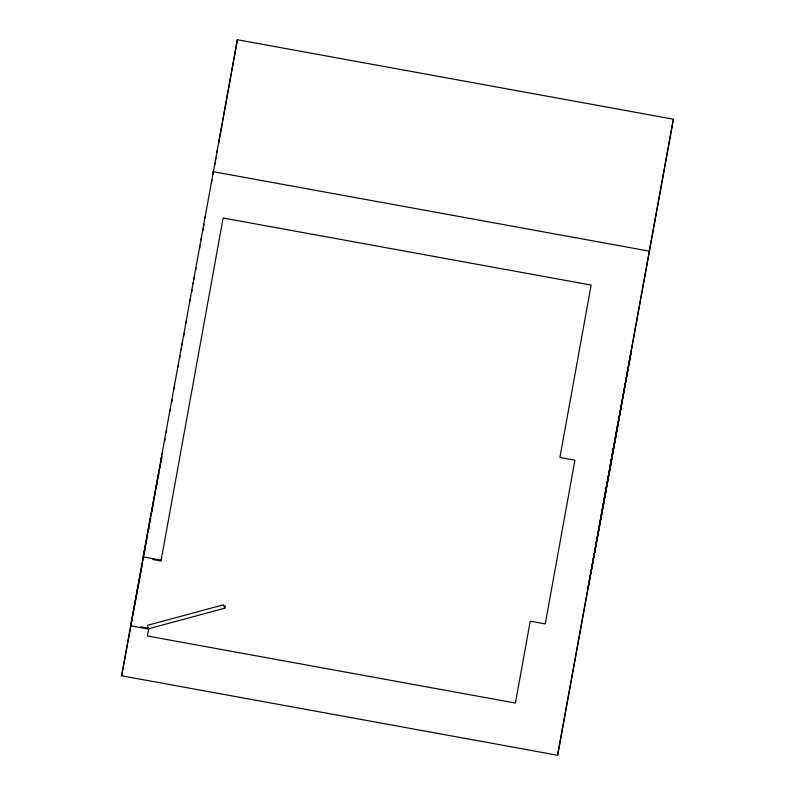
<?xml version="1.0" encoding="UTF-8"?>
<svg xmlns="http://www.w3.org/2000/svg" width="795" height="795" viewBox="0 0 795 795"><rect width="100%" height="100%" fill="white"/><g stroke="black" fill="none" stroke-linecap="round" stroke-linejoin="round"><path stroke-width="1.19" d="M121.615 675.8L237.387 39.75L673.385 119.2L557.613 755.25L121.615 675.8L141.073 570.77M149.47 524.362L150.563 518.31M151 515.895L151.438 513.471M151.875 511.056L152.312 508.631M153.415 502.589L153.852 500.164M154.29 497.75L155.383 491.698M155.82 489.283L156.923 483.231M157.36 480.816L159.328 469.925M159.765 467.51L160.202 465.095M146.28 542.687L146.717 540.242M148.705 529.261L149.152 526.817M150.255 520.715L150.702 518.27M151.805 512.169L152.242 509.724M152.69 507.29L153.127 504.845M156.665 485.318L157.112 482.873M158.215 476.771L158.662 474.327M159.765 468.225L160.202 465.781M160.65 463.336L161.753 457.234M162.2 454.8L162.637 452.355M164.635 441.364L165.072 438.929M166.175 432.818L166.622 430.383M170.16 410.846L170.597 408.411M171.71 402.3L172.147 399.865M174.135 388.874L174.582 386.44M178.12 366.902L178.557 364.458M179.67 358.356L180.107 355.922M181.21 349.81L181.658 347.375M182.095 344.931L182.542 342.486M183.645 336.384L184.092 333.94M186.08 322.959L186.527 320.514M190.065 300.987L190.502 298.542M191.605 292.441L192.052 289.996M193.155 283.894L193.602 281.45M194.04 279.015L194.487 276.571M195.59 270.469L196.027 268.024M199.565 248.497L200.012 246.053M201.115 239.951L201.562 237.506M202.665 231.405L203.103 228.96M203.55 226.515L203.997 224.081M205.1 217.979L205.537 215.534M211.51 182.572L211.957 180.137M213.06 174.026L213.497 171.591M214.61 165.479L215.048 163.045M215.495 160.6L215.932 158.155M217.035 152.054L217.482 149.619M218.585 143.507L222.123 123.98M222.57 121.536L237.387 39.75M140.665 627.633L140.824 626.768L148.824 628.229L147.413 635.99L515.418 703.048L530.255 621.173L545.251 623.906L574.914 460.166L559.919 457.433L591.142 285.067L223.137 218.009L160.997 561.012L152.998 559.551L153.157 558.686M557.613 755.25L673.385 119.2M617.715 424.441L588.062 588.181L602.431 510.38M591.063 571.754L611.961 457.811M600.583 519.185L618.669 420.744M601.686 514.633L631.349 350.883L610.103 466.615L621.481 405.231M160.163 465.075L143.15 556.868L161.156 560.147M144.988 548.51L130.668 625.814L148.665 629.093M145.435 546.095L147.453 535.224M147.9 532.809L149.023 526.777M141.53 568.336L141.977 565.891M143.11 559.779L143.567 557.345M144.7 551.233L145.147 548.788M224.806 608.185L223.415 604.806L147.343 625.367L148.725 628.736L224.806 608.185L225.253 605.77M212.941 171.641L648.949 251.091M161.743 456.628L160.64 462.67L161.733 456.618"/></g></svg>
